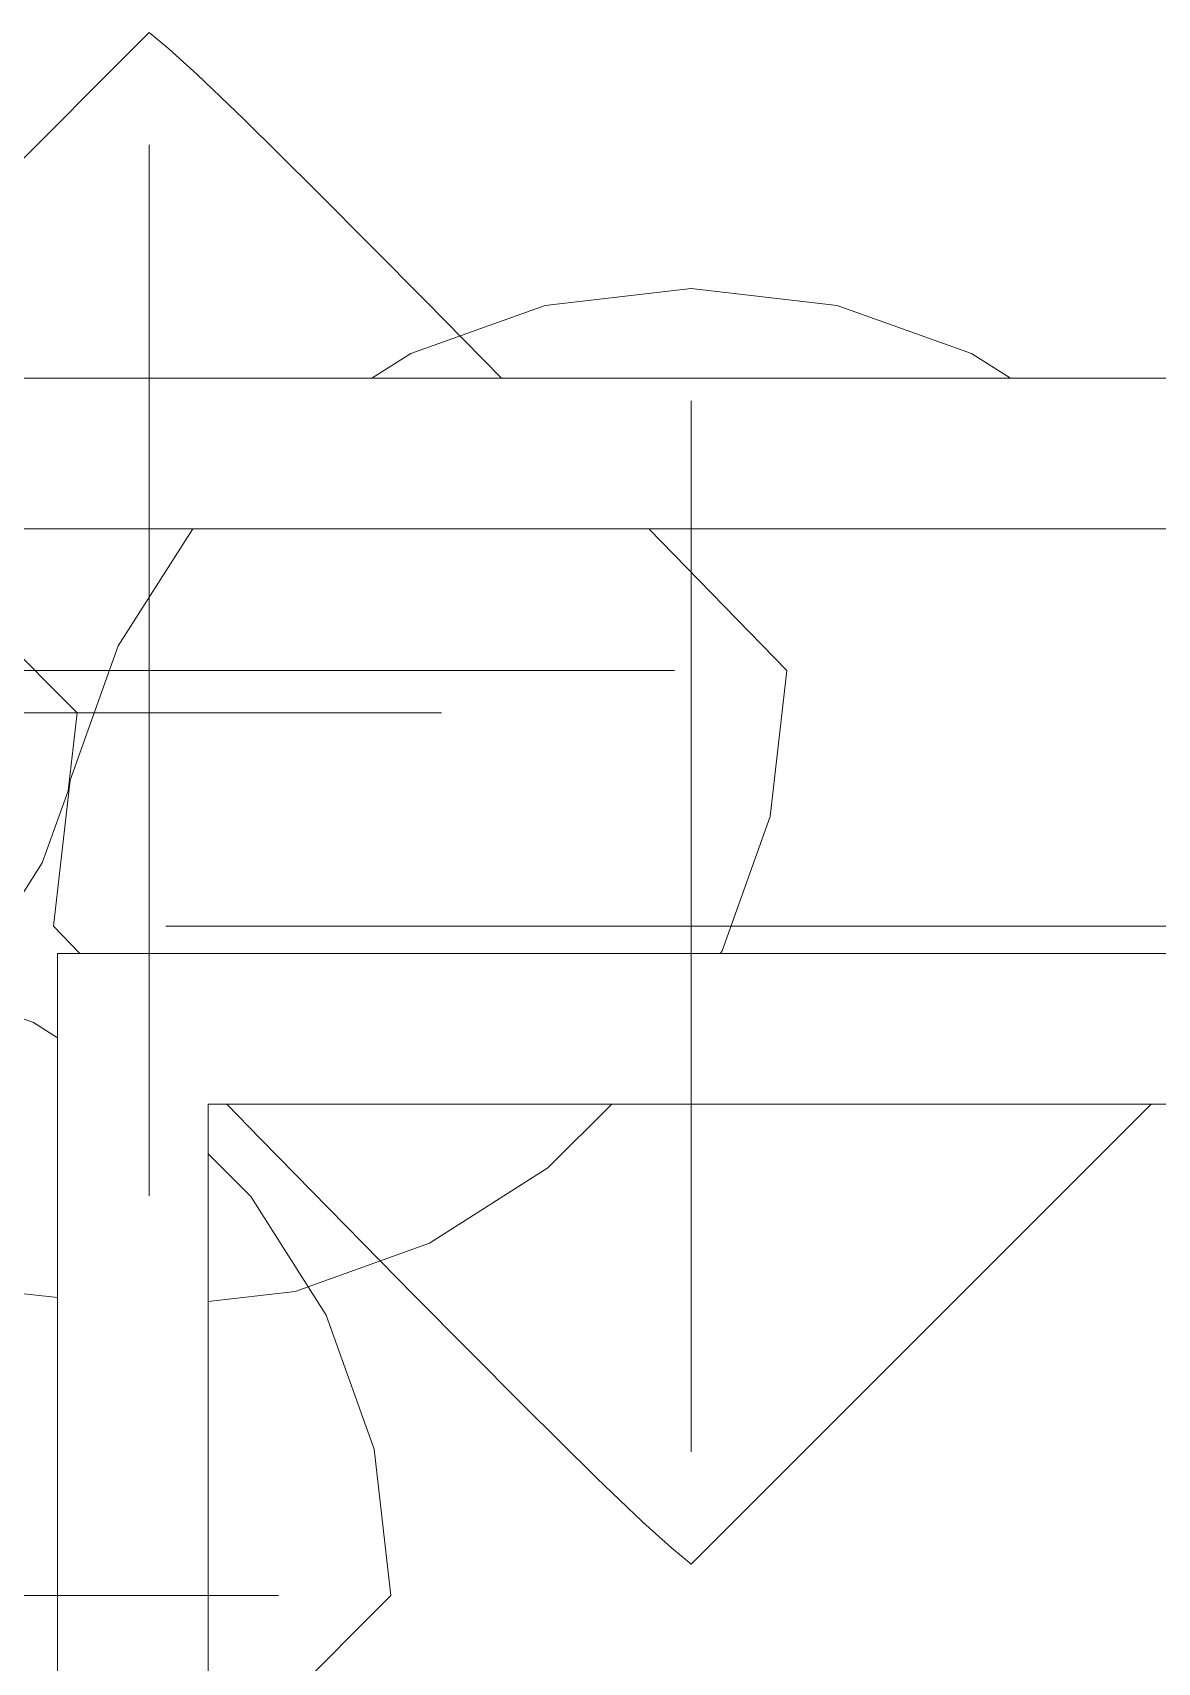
# Model space of a CAD drawing. Header units: inches. Extents: x -4010 to -1814, y 9846 to 12241.
# Drawn here: x -3362.23 to -3330.46, y 10908.17 to 10954.2 of the extents above; entities that cross this region are included whole.
import ezdxf

# ---------------------------------------------------------------- set-up
doc = ezdxf.new("R2010")
doc.units = ezdxf.units.IN
doc.header["$MEASUREMENT"] = 0
for name, color, linetype, lineweight in [('0-1', 7, 'Continuous', 5), ('0-2', 7, 'Continuous', 9), ('A-DETL-GENF-1', 253, 'Continuous', 9), ('A-WALL-1', 7, 'Continuous', 9)]:
    doc.layers.add(name, color=color, linetype=linetype, lineweight=lineweight)

# ---------------------------------------------------------------- blocks, each defined once
blk = doc.blocks.new('daphne 26070 - daphne 26070-2219967-UNIT PLANS - 1ST FLOOR')
at = {"layer": 'A-DETL-GENF-1'}
for p, q in [((9.642, 0), (4.447, 5.195)), ((9.387, -2.209), (9.642, 0)), ((9.323, 0), (7.724, 0)), ((8.669, 0), (8.039, 0)), ((8.039, 0), (10.639, 0)), ((8.197, 0), (8.827, 0)), ((9.299, 0), (8.669, 0)), ((8.827, 0), (9.299, 0)), ((9.299, 0), (10.464, 0)), ((9.851, 0), (9.299, 0)), ((9.457, 0), (9.323, 0)), ((10.245, 0), (9.457, 0)), ((10.166, 0), (9.851, 0)), ((10.464, 0), (10.166, 0)), ((10.717, 0), (10.245, 0)), ((10.639, 0), (10.954, 0)), ((10.954, 0), (10.639, 0)), ((10.639, 0), (11.19, 0)), ((11.19, 0), (10.717, 0)), ((11.19, 0), (11.82, 0)), ((11.741, 0), (11.19, 0)), ((11.82, 0), (11.348, 0)), ((11.348, 0), (11.584, 0)), ((11.584, 0), (12.194, 0)), ((12.057, 0), (11.741, 0)), ((12.748, 0), (11.899, 0)), ((11.899, 0), (12.057, 0)), ((12.194, 0), (12.317, 0)), ((12.317, 0), (12.687, 0)), ((12.844, 0), (12.45, 0)), ((12.45, 0), (13.299, 0)), ((12.687, 0), (12.608, 0)), ((12.608, 0), (12.844, 0)), ((13.081, 0), (12.748, 0)), ((13.947, 0), (13.081, 0)), ((13.299, 0), (14.105, 0)), ((14.026, 0), (13.947, 0)), ((13.947, 0), (15.286, 0)), ((14.42, 0), (13.947, 0)), ((14.814, 0), (14.026, 0)), ((14.105, 0), (14.499, 0)), ((15.423, 0), (14.42, 0)), ((14.499, 0), (14.883, 0)), ((14.883, 0), (14.499, 0)), ((14.499, 0), (14.814, 0)), ((14.814, 0), (15.129, 0)), ((15.523, 0), (14.814, 0)), ((15.129, 0), (15.523, 0)), ((15.523, 0), (15.208, 0)), ((15.208, 0), (15.676, 0)), ((15.286, 0), (15.995, 0)), ((15.444, 0), (15.286, 0)), ((15.286, 0), (15.444, 0)), ((16.704, 0), (15.423, 0)), ((16.153, 0), (15.444, 0)), ((15.444, 0), (15.995, 0)), ((15.676, 0), (15.523, 0)), ((15.995, 0), (16.153, 0)), ((15.995, 0), (16.522, 0)), ((16.522, 0), (16.704, 0)), ((17.334, 0), (16.547, 0)), ((16.547, 0), (18.28, 0)), ((16.704, 0), (17.334, 0)), ((17.019, 0), (16.704, 0)), ((17.65, 0), (17.019, 0)), ((17.728, 0), (17.207, 0)), ((17.207, 0), (17.256, 0)), ((17.256, 0), (18.437, 0)), ((17.334, 0), (17.728, 0)), ((18.516, 0), (17.334, 0)), ((18.122, 0), (17.571, 0)), ((17.571, 0), (17.65, 0)), ((18.212, 0), (17.807, 0)), ((17.807, 0), (17.965, 0)), ((17.965, 0), (18.516, 0)), ((18.595, 0), (18.043, 0)), ((18.043, 0), (18.212, 0)), ((18.595, 0), (18.122, 0)), ((18.122, 0), (18.674, 0)), ((18.752, 0), (18.122, 0)), ((18.28, 0), (18.595, 0)), ((19.146, 0), (18.28, 0)), ((18.28, 0), (18.91, 0)), ((18.437, 0), (18.595, 0)), ((18.674, 0), (18.831, 0)), ((19.698, 0), (18.752, 0)), ((18.752, 0), (19.146, 0)), ((18.91, 0), (18.752, 0)), ((18.831, 0), (19.619, 0)), ((19.619, 0), (19.934, 0)), ((19.934, 0), (19.698, 0)), ((8.661, -4.238), (9.387, -2.209)), ((7.522, -6.029), (8.661, -4.238))]:
    blk.add_line(p, q, dxfattribs=at)
blk = doc.blocks.new('switchgrass 26764 - switchgrass 26764-V17-UNIT PLANS - 1ST FLOOR')
at = {"layer": 'A-DETL-GENF-1'}
for p, q in [((-12.991, 5.022), (0, 18.013)), ((0.554, 17.551), (0, 18.013)), ((1.361, 16.826), (0.554, 17.551)), ((2.673, 15.572), (1.361, 16.826)), ((4.741, 13.527), (2.673, 15.572)), ((0, 14.619), (0, 14.839)), ((0, 14.839), (0, 14.423)), ((0, 13.989), (0, 14.619)), ((0, 14.423), (0, 13.91)), ((0, 12.891), (0, 14.115)), ((0, 14.115), (0, 14.099)), ((0, 14.099), (0, 14.054)), ((0, 14.054), (0, 13.99)), ((0, 13.99), (0, 13.912)), ((0, 12.146), (0, 13.989)), ((0, 13.912), (0, 13.83)), ((0, 13.91), (0, 12.047)), ((0, 13.83), (0, 13.75)), ((0, 13.75), (0, 13.681)), ((0, 13.681), (0, 11.943)), ((0, 13.238), (0, 13.391)), ((0, 13.391), (0, 11.075)), ((7.82, 10.426), (4.741, 13.527)), ((0, 13.001), (0, 13.238)), ((0, 12.683), (0, 13.001)), ((0, 11.079), (0, 12.957)), ((0, 12.957), (0, 9.772)), ((0, 11.806), (0, 12.891)), ((0, 11.68), (0, 12.879)), ((0, 12.879), (0, 12.874)), ((0, 12.874), (0, 12.545)), ((0, 12.286), (0, 12.683)), ((0, 11.943), (0, 12.665)), ((0, 12.665), (0, 11.079)), ((0, 12.545), (0, 12.523)), ((0, 12.523), (0, 12.002)), ((0, 11.811), (0, 12.286)), ((0, 11.257), (0, 12.146)), ((0, 12.047), (0, 11.402)), ((0, 12.002), (0, 11.53)), ((0, 7.456), (0, 11.943)), ((0, 11.943), (0, 11.914)), ((0, 11.914), (0, 11.873)), ((0, 11.873), (0, 11.824)), ((0, 11.824), (0, 11.773)), ((0, 11.262), (0, 11.811)), ((0, 10.793), (0, 11.806)), ((0, 11.773), (0, 11.724)), ((0, 11.724), (0, 11.683)), ((0, 11.683), (0, 11.654)), ((0, 10.586), (0, 11.68)), ((0, 11.654), (0, 11.254)), ((0, 11.53), (0, 10.617)), ((0, 11.402), (0, 10.785)), ((0, 10.978), (0, 11.364)), ((0, 11.364), (0, 11.22)), ((0, 11.109), (0, 11.364)), ((0, 11.364), (0, 11.33)), ((0, 11.33), (0, 10.981)), ((0, 10.641), (0, 11.262)), ((0, 10.604), (0, 11.257)), ((0, 11.254), (0, 10.197)), ((0, 11.22), (0, 10.28)), ((0, 9.832), (0, 11.109)), ((0, 11.075), (0, 9.338)), ((0, 10.981), (0, 10.93)), ((0, 9.171), (0, 10.978)), ((0, 10.93), (0, 8.759)), ((0, 9.787), (0, 10.793)), ((0, 10.785), (0, 10.641)), ((0, 10.422), (0, 10.681)), ((0, 10.681), (0, 10.323)), ((0, 10.617), (0, 10.121)), ((0, 10.351), (0, 10.604)), ((0, 9.561), (0, 10.586)), ((0, 10.254), (0, 10.583)), ((0, 10.583), (0, 10.493)), ((0, 10.493), (0, 10.28)), ((0, 9.366), (0, 10.422)), ((0, 10.061), (0, 10.351)), ((0, 10.323), (0, 10.139)), ((0, 10.28), (0, 8.625)), ((0, 10.28), (0, 7.014)), ((0, 8.377), (0, 10.254)), ((0, 10.197), (0, 9.065)), ((0, 10.139), (0, 9.856)), ((12.159, 6.005), (7.82, 10.426)), ((0, 10.121), (0, 9.559)), ((0, 9.073), (0, 10.061)), ((0, 9.856), (0, 9.516)), ((0, 9.772), (0, 9.832)), ((0, 7.532), (0, 9.787)), ((0, 8.903), (0, 9.627)), ((0, 9.627), (0, 7.807)), ((0, 8.568), (0, 9.561)), ((0, 9.559), (0, 8.903)), ((0, 9.516), (0, 9.158)), ((0, 9.338), (0, 9.366)), ((0, 8.667), (0, 9.171)), ((0, 9.158), (0, 8.821)), ((0, 7.969), (0, 9.073)), ((0, 9.065), (0, 8.571)), ((0, 8.179), (0, 9.048)), ((0, 9.048), (0, 9.037)), ((0, 9.037), (0, 9.007)), ((0, 9.007), (0, 8.964)), ((0, 8.964), (0, 8.912)), ((0, 8.912), (0, 8.858)), ((0, 8.858), (0, 8.805)), ((0, 8.821), (0, 8.547)), ((0, 8.805), (0, 8.759)), ((0, 8.759), (0, 7.456)), ((0, 8.759), (0, 7.89)), ((0, 8.37), (0, 8.667)), ((0, 8.625), (0, 7.967)), ((0, 8.571), (0, 8.179)), ((0, 7.573), (0, 8.568)), ((0, 8.547), (0, 8.374)), ((0, 7.535), (0, 8.377)), ((0, 8.374), (0, 8.37)), ((0, 6.846), (0, 7.969)), ((0, 7.967), (0, 7.461)), ((0, 7.89), (0, 5.429)), ((0, 7.807), (0, 7.228)), ((0, 6.539), (0, 7.573)), ((0, 7.228), (0, 7.535)), ((0, 6.153), (0, 7.532)), ((0, 7.461), (0, 7.136)), ((0, 7.136), (0, 7.021)), ((0, 7.021), (0, 6.442)), ((0, 7.014), (0, 5.517)), ((0, 5.803), (0, 6.846)), ((0, 5.429), (0, 6.539)), ((0, 6.442), (0, 6.153)), ((13.117, 5.022), (12.159, 6.005)), ((0, 4.936), (0, 5.803)), ((0, 3.692), (0, 5.574)), ((0, 5.574), (0, 5.51)), ((0, 5.517), (0, 4.524)), ((0, 5.51), (0, 4.737)), ((0, 4.886), (0, 4.995)), ((0, 4.995), (0, 4.883)), ((0, 4.345), (0, 4.936)), ((0, 4.335), (0, 4.886)), ((0, 4.883), (0, 3.547)), ((0, 4.737), (0, 4.309)), ((0, 4.524), (0, 3.937)), ((0, 4.126), (0, 4.345)), ((0, 4.282), (0, 4.335)), ((0, 4.309), (0, 4.282)), ((0, 4.083), (0, 4.126)), ((0, 4.006), (0, 4.083)), ((0, 3.907), (0, 4.006)), ((0, 3.937), (0, 3.667)), ((0, 3.799), (0, 3.907)), ((0, 3.694), (0, 3.799)), ((0, 3.606), (0, 3.694)), ((0, 3.113), (0, 3.692)), ((0, 3.547), (0, 3.606)), ((0, 3.547), (0, 3.257)), ((0, 3.257), (0, 3.547)), ((0, 1.81), (0, 3.113)), ((0, 1.775), (0, 1.81)), ((0, 1.718), (0, 1.775)), ((0, 1.648), (0, 1.718)), ((0, 1.57), (0, 1.648)), ((0, 1.494), (0, 1.57)), ((0, 1.427), (0, 1.494)), ((0, 1.375), (0, 1.427)), ((0, 1.375), (0, -0.362)), ((0, 0.772), (0, -4.66)), ((18.013, 0), (17.261, 0.772)), ((-10.265, 0), (-14.289, 0)), ((-13.454, 0), (-12.037, 0)), ((-12.844, 0), (-13.378, 0)), ((-13.295, 0), (-12.976, 0)), ((-12.976, 0), (-11.829, 0)), ((-12.667, 0), (-12.957, 0)), ((-12.957, 0), (-12.8, 0)), ((-12.246, 0), (-12.844, 0)), ((-12.8, 0), (-12.372, 0)), ((-10.496, 0), (-12.667, 0)), ((-12.372, 0), (-11.733, 0)), ((-11.603, 0), (-12.246, 0)), ((-12.037, 0), (-10.417, 0)), ((-11.829, 0), (-11.54, 0)), ((-11.654, 0), (-11.799, 0)), ((-11.799, 0), (-10.933, 0)), ((-11.733, 0), (-10.947, 0)), ((-9.048, 0), (-11.654, 0)), ((-10.348, 0), (-11.631, 0)), ((-11.631, 0), (-11.52, 0)), ((-10.933, 0), (-11.603, 0)), ((-11.54, 0), (-10.978, 0)), ((-11.52, 0), (-11.214, 0)), ((-11.214, 0), (-10.758, 0)), ((-10.978, 0), (-10.483, 0)), ((-10.947, 0), (-10.076, 0)), ((-10.758, 0), (-10.197, 0)), ((-7.456, 0), (-10.496, 0)), ((-10.483, 0), (-8.324, 0)), ((-10.417, 0), (-8.805, 0)), ((-9.308, 0), (-10.348, 0)), ((-9.868, 0), (-10.265, 0)), ((-10.206, 0), (-10.221, 0)), ((-10.221, 0), (-10.153, 0)), ((-8.491, 0), (-10.206, 0)), ((-10.197, 0), (-9.575, 0)), ((-10.153, 0), (-9.631, 0)), ((-10.076, 0), (-9.181, 0)), ((-9.488, 0), (-9.868, 0)), ((-9.631, 0), (-9.193, 0)), ((-9.575, 0), (-8.936, 0)), ((-8.414, 0), (-9.488, 0)), ((-8.493, 0), (-9.308, 0)), ((-9.193, 0), (-9.145, 0)), ((-9.181, 0), (-8.324, 0)), ((-9.145, 0), (-8.98, 0)), ((-8.324, 0), (-9.048, 0)), ((-8.98, 0), (-8.084, 0)), ((-8.936, 0), (-8.324, 0)), ((-8.805, 0), (-7.41, 0)), ((-7.888, 0), (-8.493, 0)), ((-7.298, 0), (-8.491, 0)), ((-8.185, 0), (-8.469, 0)), ((-8.469, 0), (-8.464, 0)), ((-8.464, 0), (-6.519, 0)), ((-8.324, 0), (-8.414, 0)), ((-8.324, 0), (-7.166, 0)), ((-5.443, 0), (-8.185, 0)), ((-8.084, 0), (-7.456, 0)), ((-7.476, 0), (-7.888, 0)), ((-4.415, 0), (-7.6, 0)), ((-7.6, 0), (-7.525, 0)), ((-7.525, 0), (-7.312, 0)), ((-7.166, 0), (-7.476, 0)), ((-7.41, 0), (-6.442, 0)), ((-7.312, 0), (-6.981, 0)), ((-6.531, 0), (-7.298, 0)), ((-6.981, 0), (-6.55, 0)), ((-6.55, 0), (-6.038, 0)), ((-6.098, 0), (-6.531, 0)), ((-6.442, 0), (-4.415, 0)), ((-5.858, 0), (-6.098, 0)), ((-6.038, 0), (-5.465, 0)), ((-5.764, 0), (-5.863, 0)), ((-5.863, 0), (-5.858, 0)), ((-5.639, 0), (-5.764, 0)), ((-5.217, 0), (-5.639, 0)), ((-5.465, 0), (-4.85, 0)), ((-5.284, 0), (-5.443, 0)), ((-4.831, 0), (-5.284, 0)), ((-5.093, 0), (-5.217, 0)), ((-4.995, 0), (-5.093, 0)), ((-5.002, 0), (-5.012, 0)), ((-5.012, 0), (-5, 0)), ((-4.97, 0), (-5.002, 0)), ((-5, 0), (-4.995, 0)), ((-4.907, 0), (-4.97, 0)), ((-4.807, 0), (-4.907, 0)), ((-4.85, 0), (-4.831, 0)), ((-4.66, 0), (-4.807, 0)), ((3.367, 0), (-4.66, 0)), ((-3.547, 0), (-2.873, 0)), ((-2.873, 0), (-2.332, 0)), ((-2.332, 0), (-1.901, 0)), ((-1.901, 0), (-1.086, 0)), ((-1.086, 0), (-0.615, 0)), ((-0.615, 0), (-0.354, 0)), ((-0.354, 0), (-0.507, 0)), ((1.375, 0), (-0.362, 0)), ((1.375, 0), (1.427, 0)), ((1.427, 0), (1.494, 0)), ((1.494, 0), (1.57, 0)), ((1.57, 0), (1.648, 0)), ((1.648, 0), (1.718, 0)), ((1.718, 0), (1.775, 0)), ((1.775, 0), (1.81, 0)), ((1.81, 0), (3.113, 0)), ((3.113, 0), (3.692, 0)), ((3.547, 0), (3.257, 0)), ((3.257, 0), (3.547, 0)), ((3.484, 0), (3.367, 0)), ((3.564, 0), (3.484, 0)), ((4.883, 0), (3.547, 0)), ((3.547, 0), (3.606, 0)), ((3.615, 0), (3.564, 0)), ((3.606, 0), (3.694, 0)), ((3.641, 0), (3.615, 0)), ((3.937, 0), (3.641, 0)), ((3.692, 0), (5.574, 0)), ((3.694, 0), (3.799, 0)), ((3.799, 0), (3.907, 0)), ((3.907, 0), (4.006, 0)), ((4.524, 0), (3.937, 0)), ((4.006, 0), (4.083, 0)), ((4.083, 0), (4.126, 0)), ((4.126, 0), (4.345, 0)), ((4.309, 0), (4.282, 0)), ((4.282, 0), (4.335, 0)), ((4.737, 0), (4.309, 0)), ((4.335, 0), (4.886, 0)), ((4.345, 0), (4.936, 0)), ((5.517, 0), (4.524, 0)), ((5.51, 0), (4.737, 0)), ((4.995, 0), (4.883, 0)), ((4.886, 0), (4.995, 0)), ((4.936, 0), (5.803, 0)), ((7.89, 0), (5.429, 0)), ((5.429, 0), (6.539, 0)), ((5.574, 0), (5.51, 0)), ((7.014, 0), (5.517, 0)), ((5.803, 0), (6.846, 0)), ((6.442, 0), (6.153, 0)), ((6.153, 0), (7.532, 0)), ((7.021, 0), (6.442, 0)), ((6.539, 0), (7.573, 0)), ((6.846, 0), (7.969, 0)), ((10.28, 0), (7.014, 0)), ((7.136, 0), (7.021, 0)), ((7.461, 0), (7.136, 0)), ((7.807, 0), (7.228, 0)), ((7.228, 0), (7.535, 0)), ((8.759, 0), (7.456, 0)), ((7.456, 0), (11.943, 0)), ((7.967, 0), (7.461, 0)), ((7.532, 0), (9.787, 0)), ((7.535, 0), (8.377, 0)), ((7.573, 0), (8.568, 0)), ((9.627, 0), (7.807, 0)), ((8.759, 0), (7.89, 0)), ((8.625, 0), (7.967, 0)), ((7.969, 0), (9.073, 0)), ((8.571, 0), (8.179, 0)), ((8.179, 0), (9.048, 0)), ((8.374, 0), (8.37, 0)), ((8.37, 0), (8.667, 0)), ((8.547, 0), (8.374, 0)), ((8.377, 0), (10.254, 0)), ((8.821, 0), (8.547, 0)), ((8.568, 0), (9.561, 0)), ((9.065, 0), (8.571, 0)), ((10.28, 0), (8.625, 0)), ((8.667, 0), (9.171, 0)), ((10.93, 0), (8.759, 0)), ((8.805, 0), (8.759, 0)), ((8.857, 0), (8.805, 0)), ((9.158, 0), (8.821, 0)), ((8.912, 0), (8.857, 0)), ((9.559, 0), (8.903, 0)), ((8.903, 0), (9.627, 0)), ((8.964, 0), (8.912, 0)), ((9.007, 0), (8.964, 0)), ((9.037, 0), (9.007, 0)), ((9.048, 0), (9.037, 0)), ((10.197, 0), (9.065, 0)), ((9.073, 0), (10.061, 0)), ((9.516, 0), (9.158, 0)), ((9.171, 0), (10.978, 0)), ((11.075, 0), (9.338, 0)), ((9.338, 0), (9.366, 0)), ((9.366, 0), (10.422, 0)), ((9.856, 0), (9.516, 0)), ((10.121, 0), (9.559, 0)), ((9.561, 0), (10.586, 0)), ((12.957, 0), (9.772, 0)), ((9.772, 0), (9.832, 0)), ((9.787, 0), (10.793, 0)), ((9.832, 0), (11.109, 0)), ((10.139, 0), (9.856, 0)), ((10.061, 0), (10.351, 0)), ((10.617, 0), (10.121, 0)), ((10.323, 0), (10.139, 0)), ((11.254, 0), (10.197, 0)), ((10.254, 0), (10.583, 0)), ((11.22, 0), (10.28, 0)), ((10.493, 0), (10.28, 0)), ((10.681, 0), (10.323, 0)), ((10.351, 0), (10.604, 0)), ((10.422, 0), (10.681, 0)), ((10.583, 0), (10.493, 0)), ((10.586, 0), (11.68, 0)), ((10.604, 0), (11.257, 0)), ((11.53, 0), (10.617, 0)), ((10.785, 0), (10.641, 0)), ((10.641, 0), (11.262, 0)), ((11.402, 0), (10.785, 0)), ((10.793, 0), (11.806, 0)), ((10.981, 0), (10.93, 0)), ((10.978, 0), (11.364, 0)), ((11.33, 0), (10.981, 0)), ((13.391, 0), (11.075, 0)), ((12.665, 0), (11.079, 0)), ((11.079, 0), (12.957, 0)), ((11.109, 0), (11.364, 0)), ((11.364, 0), (11.22, 0)), ((11.654, 0), (11.254, 0)), ((11.257, 0), (12.146, 0)), ((11.262, 0), (11.811, 0)), ((11.364, 0), (11.33, 0)), ((12.047, 0), (11.402, 0)), ((12.002, 0), (11.53, 0)), ((11.683, 0), (11.654, 0)), ((11.68, 0), (12.879, 0)), ((11.724, 0), (11.683, 0)), ((11.773, 0), (11.724, 0)), ((11.824, 0), (11.773, 0)), ((11.806, 0), (12.891, 0)), ((11.811, 0), (12.286, 0)), ((11.873, 0), (11.824, 0)), ((11.914, 0), (11.873, 0)), ((11.943, 0), (11.914, 0)), ((13.681, 0), (11.943, 0)), ((11.943, 0), (12.665, 0)), ((12.523, 0), (12.002, 0)), ((13.91, 0), (12.047, 0)), ((12.146, 0), (13.989, 0)), ((12.286, 0), (12.683, 0)), ((12.545, 0), (12.523, 0)), ((12.874, 0), (12.545, 0)), ((12.683, 0), (13.001, 0)), ((12.879, 0), (12.874, 0)), ((12.891, 0), (14.115, 0)), ((13.001, 0), (13.238, 0)), ((13.238, 0), (13.391, 0)), ((13.75, 0), (13.681, 0)), ((13.83, 0), (13.75, 0)), ((13.912, 0), (13.83, 0)), ((14.423, 0), (13.91, 0)), ((13.99, 0), (13.912, 0)), ((13.989, 0), (14.619, 0)), ((14.054, 0), (13.99, 0)), ((14.099, 0), (14.054, 0)), ((14.115, 0), (14.099, 0)), ((14.839, 0), (14.423, 0)), ((14.619, 0), (14.839, 0)), ((17.537, -4.127), (18.013, 0)), ((-11.501, 0), (-12.351, 0)), ((-12.351, 0), (-12.043, 0)), ((-12.043, 0), (-11.232, 0)), ((-10.527, 0), (-11.501, 0)), ((-11.232, 0), (-10.088, 0)), ((-9.507, 0), (-10.527, 0)), ((-10.088, 0), (-8.78, 0)), ((-8.519, 0), (-9.507, 0)), ((-8.78, 0), (-7.479, 0)), ((-7.639, 0), (-8.519, 0)), ((-6.947, 0), (-7.639, 0)), ((-7.479, 0), (-6.354, 0)), ((-6.519, 0), (-6.947, 0)), ((-6.354, 0), (-5.574, 0)), ((-5.574, 0), (-4.37, 0)), ((-4.37, 0), (-3.547, 0)), ((-0.654, 0), (-0.666, 0)), ((-0.666, 0), (-0.666, 0)), ((-0.666, 0), (-0.651, 0)), ((-0.631, 0), (-0.654, 0)), ((-0.651, 0), (-0.362, 0)), ((-0.598, 0), (-0.631, 0)), ((-0.556, 0), (-0.598, 0)), ((-0.507, 0), (-0.556, 0)), ((0, -0.615), (0, -0.354)), ((0, -0.354), (0, -0.507)), ((0, -0.651), (0, -0.362)), ((0, -0.507), (0, -0.556)), ((0, -0.556), (0, -0.598)), ((0, -0.598), (0, -0.631)), ((0, -1.086), (0, -0.615)), ((0, -0.631), (0, -0.654)), ((0, -0.666), (0, -0.651)), ((0, -0.654), (0, -0.666)), ((0, -0.666), (0, -0.666)), ((0, -1.901), (0, -1.086)), ((0, -2.332), (0, -1.901)), ((0, -2.873), (0, -2.332)), ((0, -3.547), (0, -2.873)), ((0, -4.37), (0, -3.547)), ((16.181, -7.918), (17.537, -4.127)), ((0, -5.574), (0, -4.37)), ((0, -6.442), (0, -4.415)), ((0, -4.415), (0, -7.6)), ((0, -4.66), (0, -4.807)), ((0, -4.807), (0, -4.907)), ((0, -4.85), (0, -4.831)), ((0, -4.831), (0, -5.284)), ((0, -5.465), (0, -4.85)), ((0, -4.907), (0, -4.97)), ((0, -4.97), (0, -5.002)), ((0, -5), (0, -4.995)), ((0, -4.995), (0, -5.093)), ((0, -5.012), (0, -5)), ((0, -5.002), (0, -5.012)), ((0, -5.093), (0, -5.217)), ((0, -5.217), (0, -5.639)), ((0, -5.284), (0, -5.443)), ((0, -5.443), (0, -8.185)), ((0, -6.038), (0, -5.465)), ((0, -6.354), (0, -5.574)), ((0, -5.639), (0, -5.764)), ((0, -5.764), (0, -5.863)), ((0, -5.863), (0, -5.858)), ((0, -5.858), (0, -6.098)), ((0, -6.55), (0, -6.038)), ((0, -6.098), (0, -6.531)), ((0, -7.479), (0, -6.354)), ((0, -7.41), (0, -6.442)), ((0, -8.464), (0, -6.519)), ((0, -6.519), (0, -6.947)), ((0, -6.531), (0, -7.298)), ((0, -6.981), (0, -6.55)), ((0, -6.947), (0, -7.639)), ((0, -7.312), (0, -6.981)), ((0, -8.324), (0, -7.166)), ((0, -7.166), (0, -7.476)), ((0, -7.298), (0, -8.491)), ((0, -7.525), (0, -7.312)), ((0, -8.805), (0, -7.41)), ((0, -8.084), (0, -7.456)), ((0, -7.456), (0, -10.496)), ((0, -7.476), (0, -7.888)), ((0, -8.78), (0, -7.479)), ((0, -7.6), (0, -7.525)), ((0, -7.639), (0, -8.519)), ((0, -7.888), (0, -8.493)), ((0, -8.98), (0, -8.084)), ((0, -8.185), (0, -8.469)), ((14.075, -11.228), (16.181, -7.918)), ((0, -9.181), (0, -8.324)), ((0, -8.324), (0, -8.414)), ((0, -10.483), (0, -8.324)), ((0, -8.936), (0, -8.324)), ((0, -8.324), (0, -9.048)), ((0, -8.414), (0, -9.488)), ((0, -8.469), (0, -8.464)), ((0, -8.491), (0, -10.206)), ((0, -8.493), (0, -9.308)), ((0, -8.519), (0, -9.507)), ((0, -10.088), (0, -8.78)), ((0, -10.417), (0, -8.805)), ((0, -9.575), (0, -8.936)), ((0, -9.145), (0, -8.98)), ((0, -9.048), (0, -11.654)), ((0, -9.193), (0, -9.145)), ((0, -10.076), (0, -9.181)), ((0, -9.631), (0, -9.193)), ((0, -9.308), (0, -10.348)), ((0, -9.488), (0, -9.868)), ((0, -9.507), (0, -10.527)), ((0, -10.197), (0, -9.575)), ((0, -10.153), (0, -9.631)), ((0, -9.868), (0, -10.265)), ((0, -10.947), (0, -10.076)), ((0, -11.232), (0, -10.088)), ((0, -10.221), (0, -10.153)), ((0, -10.758), (0, -10.197)), ((0, -10.206), (0, -10.221)), ((0, -10.265), (0, -14.289)), ((0, -10.348), (0, -11.631)), ((0, -12.037), (0, -10.417)), ((0, -10.978), (0, -10.483)), ((0, -10.496), (0, -12.667)), ((0, -10.527), (0, -11.501)), ((0, -11.214), (0, -10.758)), ((0, -11.799), (0, -10.933)), ((0, -10.933), (0, -11.603)), ((0, -11.733), (0, -10.947)), ((0, -11.54), (0, -10.978)), ((0, -11.52), (0, -11.214)), ((0, -12.043), (0, -11.232)), ((0, -11.501), (0, -12.351)), ((0, -11.631), (0, -11.52)), ((0, -11.829), (0, -11.54)), ((0, -11.603), (0, -12.246)), ((0, -11.654), (0, -11.799)), ((0, -12.372), (0, -11.733)), ((0, -12.976), (0, -11.829)), ((0, -13.454), (0, -12.037)), ((0, -12.351), (0, -12.043)), ((0, -12.246), (0, -12.844)), ((0, -12.8), (0, -12.372)), ((0, -12.667), (0, -12.957)), ((0, -12.957), (0, -12.8)), ((0, -12.844), (0, -13.378)), ((0, -13.295), (0, -12.976)), ((0, -13.61), (0, -13.295)), ((0, -13.378), (0, -13.828)), ((0, -14.458), (0, -13.454)), ((0, -13.936), (0, -13.61)), ((0, -13.828), (0, -14.405)), ((0, -14.289), (0, -13.936)), ((0, -14.405), (0, -14.839)), ((0, -14.839), (0, -14.458)), ((-9.022, -15.478), (-7.918, -16.181)), ((7.918, -16.181), (9.022, -15.478)), ((-7.918, -16.181), (-4.127, -17.537)), ((4.127, -17.537), (7.918, -16.181)), ((-4.127, -17.537), (0, -18.013)), ((0, -18.013), (4.127, -17.537))]:
    blk.add_line(p, q, dxfattribs=at)
blk = doc.blocks.new('switchgrass 26764 - switchgrass 26764-V18-UNIT PLANS - 1ST FLOOR')
at = {"layer": 'A-DETL-GENF-1'}
for p, q in [((-18.013, 0), (-12.847, 5.166)), ((-14.405, 0), (-14.839, 0)), ((-14.839, 0), (-14.458, 0)), ((-14.458, 0), (-13.454, 0)), ((-13.828, 0), (-14.405, 0)), ((-10.265, 0), (-14.289, 0)), ((-14.289, 0), (-13.936, 0)), ((-13.936, 0), (-13.61, 0)), ((-13.378, 0), (-13.828, 0)), ((-13.61, 0), (-13.295, 0)), ((-13.454, 0), (-12.037, 0)), ((-12.844, 0), (-13.378, 0)), ((-13.295, 0), (-12.976, 0)), ((-12.976, 0), (-11.829, 0)), ((-12.667, 0), (-12.957, 0)), ((-12.957, 0), (-12.8, 0)), ((-12.246, 0), (-12.844, 0)), ((-12.8, 0), (-12.372, 0)), ((-10.496, 0), (-12.667, 0)), ((-12.372, 0), (-11.733, 0)), ((-11.603, 0), (-12.246, 0)), ((-12.037, 0), (-10.417, 0)), ((-11.829, 0), (-11.54, 0)), ((-11.654, 0), (-11.799, 0)), ((-11.799, 0), (-10.933, 0)), ((-11.733, 0), (-10.947, 0)), ((-9.048, 0), (-11.654, 0)), ((-10.348, 0), (-11.631, 0)), ((-11.631, 0), (-11.52, 0)), ((-10.933, 0), (-11.603, 0)), ((-11.54, 0), (-10.978, 0)), ((-11.52, 0), (-11.214, 0)), ((-11.214, 0), (-10.758, 0)), ((-10.978, 0), (-10.483, 0)), ((-10.947, 0), (-10.076, 0)), ((-10.758, 0), (-10.197, 0)), ((-7.456, 0), (-10.496, 0)), ((-10.483, 0), (-8.324, 0)), ((-10.417, 0), (-8.805, 0)), ((-9.308, 0), (-10.348, 0)), ((-9.868, 0), (-10.265, 0)), ((-10.206, 0), (-10.221, 0)), ((-10.221, 0), (-10.153, 0)), ((-8.491, 0), (-10.206, 0)), ((-10.197, 0), (-9.575, 0)), ((-10.153, 0), (-9.631, 0)), ((-10.076, 0), (-9.181, 0)), ((-9.488, 0), (-9.868, 0)), ((-9.631, 0), (-9.193, 0)), ((-9.575, 0), (-8.936, 0)), ((-8.414, 0), (-9.488, 0)), ((-8.493, 0), (-9.308, 0)), ((-9.193, 0), (-9.145, 0)), ((-9.181, 0), (-8.324, 0)), ((-9.145, 0), (-8.98, 0)), ((-8.324, 0), (-9.048, 0)), ((-8.98, 0), (-8.084, 0)), ((-8.936, 0), (-8.324, 0)), ((-8.805, 0), (-7.41, 0)), ((-7.888, 0), (-8.493, 0)), ((-7.298, 0), (-8.491, 0)), ((-8.185, 0), (-8.469, 0)), ((-8.469, 0), (-8.464, 0)), ((-8.464, 0), (-6.519, 0)), ((-8.324, 0), (-8.414, 0)), ((-8.324, 0), (-7.166, 0)), ((-5.443, 0), (-8.185, 0)), ((-8.084, 0), (-7.456, 0)), ((-18.013, 0), (-17.537, -4.127)), ((-11.501, 0), (-12.351, 0)), ((-12.351, 0), (-12.043, 0)), ((-12.043, 0), (-11.232, 0)), ((-10.527, 0), (-11.501, 0)), ((-11.232, 0), (-10.088, 0)), ((-9.507, 0), (-10.527, 0)), ((-10.088, 0), (-8.78, 0)), ((-8.519, 0), (-9.507, 0)), ((-8.78, 0), (-7.479, 0)), ((-7.639, 0), (-8.519, 0)), ((-17.537, -4.127), (-16.181, -7.918)), ((-16.181, -7.918), (-14.053, -11.263)), ((-14.053, -11.263), (-12.847, -12.468)), ((-8.597, -15.748), (-7.918, -16.181)), ((-7.918, -16.181), (-4.127, -17.537))]:
    blk.add_line(p, q, dxfattribs=at)
blk = doc.blocks.new('switchgrass 26764 - switchgrass 26764-V19-UNIT PLANS - 1ST FLOOR')
at = {"layer": 'A-DETL-GENF-1'}
for p, q in [((-9.763, 8.25), (0, 18.013)), ((0.554, 17.551), (0, 18.013)), ((1.361, 16.826), (0.554, 17.551)), ((2.673, 15.572), (1.361, 16.826)), ((4.741, 13.527), (2.673, 15.572)), ((0, 14.619), (0, 14.839)), ((0, 14.839), (0, 14.423)), ((0, 13.989), (0, 14.619)), ((0, 14.423), (0, 13.91)), ((0, 12.891), (0, 14.115)), ((0, 14.115), (0, 14.099)), ((0, 14.099), (0, 14.054)), ((0, 14.054), (0, 13.99)), ((0, 13.99), (0, 13.912)), ((0, 12.146), (0, 13.989)), ((0, 13.912), (0, 13.83)), ((0, 13.91), (0, 12.047)), ((0, 13.83), (0, 13.75)), ((0, 13.75), (0, 13.681)), ((0, 13.681), (0, 11.943)), ((0, 13.238), (0, 13.391)), ((0, 13.391), (0, 11.075)), ((7.82, 10.426), (4.741, 13.527)), ((0, 13.001), (0, 13.238)), ((0, 12.683), (0, 13.001)), ((0, 11.079), (0, 12.957)), ((0, 12.957), (0, 9.772)), ((0, 11.806), (0, 12.891)), ((0, 11.68), (0, 12.879)), ((0, 12.879), (0, 12.874)), ((0, 12.874), (0, 12.545)), ((0, 12.286), (0, 12.683)), ((0, 11.943), (0, 12.665)), ((0, 12.665), (0, 11.079)), ((0, 12.545), (0, 12.523)), ((0, 12.523), (0, 12.002)), ((0, 11.811), (0, 12.286)), ((0, 11.257), (0, 12.146)), ((0, 12.047), (0, 11.402)), ((0, 12.002), (0, 11.53)), ((0, 7.456), (0, 11.943)), ((0, 11.943), (0, 11.914)), ((0, 11.914), (0, 11.873)), ((0, 11.873), (0, 11.824)), ((0, 11.824), (0, 11.773)), ((0, 11.262), (0, 11.811)), ((0, 10.793), (0, 11.806)), ((0, 11.773), (0, 11.724)), ((0, 11.724), (0, 11.683)), ((0, 11.683), (0, 11.654)), ((0, 10.586), (0, 11.68)), ((0, 11.654), (0, 11.254)), ((0, 11.53), (0, 10.617)), ((0, 11.402), (0, 10.785)), ((0, 10.978), (0, 11.364)), ((0, 11.364), (0, 11.22)), ((0, 11.109), (0, 11.364)), ((0, 11.364), (0, 11.33)), ((0, 11.33), (0, 10.981)), ((0, 10.641), (0, 11.262)), ((0, 10.604), (0, 11.257)), ((0, 11.254), (0, 10.197)), ((0, 11.22), (0, 10.28)), ((0, 9.832), (0, 11.109)), ((0, 11.075), (0, 9.338)), ((0, 10.981), (0, 10.93)), ((0, 9.171), (0, 10.978)), ((0, 10.93), (0, 8.759)), ((0, 9.787), (0, 10.793)), ((0, 10.785), (0, 10.641)), ((0, 10.422), (0, 10.681)), ((0, 10.681), (0, 10.323)), ((0, 10.617), (0, 10.121)), ((0, 10.351), (0, 10.604)), ((0, 9.561), (0, 10.586)), ((0, 10.254), (0, 10.583)), ((0, 10.583), (0, 10.493)), ((0, 10.493), (0, 10.28)), ((0, 9.366), (0, 10.422)), ((0, 10.061), (0, 10.351)), ((0, 10.323), (0, 10.139)), ((0, 10.28), (0, 8.625)), ((0, 10.28), (0, 7.014)), ((0, 8.377), (0, 10.254)), ((0, 10.197), (0, 9.065)), ((0, 10.139), (0, 9.856)), ((9.955, 8.25), (7.82, 10.426)), ((0, 10.121), (0, 9.559)), ((0, 9.073), (0, 10.061)), ((0, 9.856), (0, 9.516)), ((0, 9.772), (0, 9.832)), ((0, 7.532), (0, 9.787)), ((0, 8.903), (0, 9.627)), ((0, 9.627), (0, 7.807)), ((0, 8.568), (0, 9.561)), ((0, 9.559), (0, 8.903)), ((0, 9.516), (0, 9.158)), ((0, 9.338), (0, 9.366)), ((0, 8.667), (0, 9.171)), ((0, 9.158), (0, 8.821)), ((0, 7.969), (0, 9.073)), ((0, 9.065), (0, 8.571)), ((0, 8.179), (0, 9.048)), ((0, 9.048), (0, 9.037)), ((0, 9.037), (0, 9.007)), ((0, 9.007), (0, 8.964)), ((0, 8.964), (0, 8.912)), ((0, 8.912), (0, 8.858)), ((0, 8.858), (0, 8.805)), ((0, 8.821), (0, 8.547)), ((0, 8.805), (0, 8.759)), ((0, 8.759), (0, 7.456)), ((0, 8.759), (0, 7.89)), ((0, 8.37), (0, 8.667)), ((0, 8.625), (0, 7.967)), ((0, 8.571), (0, 8.179)), ((0, 7.573), (0, 8.568)), ((0, 8.547), (0, 8.374)), ((0, 7.535), (0, 8.377)), ((0, 8.374), (0, 8.37)), ((0, 6.846), (0, 7.969)), ((0, 7.967), (0, 7.461)), ((0, 7.89), (0, 5.429)), ((0, 7.807), (0, 7.228)), ((0, 6.539), (0, 7.573)), ((0, 7.228), (0, 7.535)), ((0, 6.153), (0, 7.532)), ((0, 7.461), (0, 7.136)), ((0, 7.136), (0, 7.021)), ((0, 7.021), (0, 6.442)), ((0, 7.014), (0, 5.517)), ((0, 5.803), (0, 6.846)), ((0, 5.429), (0, 6.539)), ((0, 6.442), (0, 6.153)), ((0, 4.936), (0, 5.803)), ((0, 3.692), (0, 5.574)), ((0, 5.574), (0, 5.51)), ((0, 5.517), (0, 4.524)), ((0, 5.51), (0, 4.737)), ((0, 4.886), (0, 4.995)), ((0, 4.995), (0, 4.883)), ((0, 4.345), (0, 4.936)), ((0, 4.335), (0, 4.886)), ((0, 4.883), (0, 3.547)), ((0, 4.737), (0, 4.309)), ((0, 4.524), (0, 3.937)), ((0, 4.126), (0, 4.345)), ((0, 4.282), (0, 4.335)), ((0, 4.309), (0, 4.282)), ((0, 4.083), (0, 4.126)), ((0, 4.006), (0, 4.083)), ((0, 3.907), (0, 4.006)), ((0, 3.937), (0, 3.641)), ((0, 3.799), (0, 3.907)), ((0, 3.694), (0, 3.799)), ((0, 3.606), (0, 3.694)), ((0, 3.113), (0, 3.692)), ((18.013, 0), (14.114, 4)), ((0, 3.641), (0, 3.615)), ((0, 3.615), (0, 3.564)), ((0, 3.547), (0, 3.606)), ((0, 3.564), (0, 3.484)), ((0, 3.547), (0, 3.257)), ((0, 3.257), (0, 3.547)), ((0, 3.484), (0, 3.367)), ((0, 3.367), (0, -4.66)), ((0, 1.81), (0, 3.113)), ((0, 1.775), (0, 1.81)), ((0, 1.718), (0, 1.775)), ((0, 1.648), (0, 1.718)), ((0, 1.57), (0, 1.648)), ((0, 1.494), (0, 1.57)), ((0, 1.427), (0, 1.494)), ((0, 1.375), (0, 1.427)), ((0, 1.375), (0, -0.362)), ((3.367, 0), (-4.66, 0)), ((-3.547, 0), (-2.873, 0)), ((-2.873, 0), (-2.332, 0)), ((-2.332, 0), (-1.901, 0)), ((-1.901, 0), (-1.086, 0)), ((-1.086, 0), (-0.615, 0)), ((-0.615, 0), (-0.354, 0)), ((-0.354, 0), (-0.507, 0)), ((1.375, 0), (-0.362, 0)), ((1.375, 0), (1.427, 0)), ((1.427, 0), (1.494, 0)), ((1.494, 0), (1.57, 0)), ((1.57, 0), (1.648, 0)), ((1.648, 0), (1.718, 0)), ((1.718, 0), (1.775, 0)), ((1.775, 0), (1.81, 0)), ((1.81, 0), (3.113, 0)), ((3.113, 0), (3.692, 0)), ((3.547, 0), (3.257, 0)), ((3.257, 0), (3.547, 0)), ((3.484, 0), (3.367, 0)), ((3.564, 0), (3.484, 0)), ((4.883, 0), (3.547, 0)), ((3.547, 0), (3.606, 0)), ((3.615, 0), (3.564, 0)), ((3.606, 0), (3.694, 0)), ((3.641, 0), (3.615, 0)), ((3.937, 0), (3.641, 0)), ((3.692, 0), (5.574, 0)), ((3.694, 0), (3.799, 0)), ((3.799, 0), (3.907, 0)), ((3.907, 0), (4.006, 0)), ((4.524, 0), (3.937, 0)), ((4.006, 0), (4.083, 0)), ((4.083, 0), (4.126, 0)), ((4.126, 0), (4.345, 0)), ((4.309, 0), (4.282, 0)), ((4.282, 0), (4.335, 0)), ((4.737, 0), (4.309, 0)), ((4.335, 0), (4.886, 0)), ((4.345, 0), (4.936, 0)), ((5.517, 0), (4.524, 0)), ((5.51, 0), (4.737, 0)), ((4.995, 0), (4.883, 0)), ((4.886, 0), (4.995, 0)), ((4.936, 0), (5.803, 0)), ((7.89, 0), (5.429, 0)), ((5.429, 0), (6.539, 0)), ((5.574, 0), (5.51, 0)), ((7.014, 0), (5.517, 0)), ((5.803, 0), (6.846, 0)), ((6.442, 0), (6.153, 0)), ((6.153, 0), (7.532, 0)), ((7.021, 0), (6.442, 0)), ((6.539, 0), (7.573, 0)), ((6.846, 0), (7.969, 0)), ((10.28, 0), (7.014, 0)), ((7.136, 0), (7.021, 0)), ((7.461, 0), (7.136, 0)), ((7.807, 0), (7.228, 0)), ((7.228, 0), (7.535, 0)), ((8.759, 0), (7.456, 0)), ((7.456, 0), (11.943, 0)), ((7.967, 0), (7.461, 0)), ((7.532, 0), (9.787, 0)), ((7.535, 0), (8.377, 0)), ((7.573, 0), (8.568, 0)), ((9.627, 0), (7.807, 0)), ((8.759, 0), (7.89, 0)), ((8.625, 0), (7.967, 0)), ((7.969, 0), (9.073, 0)), ((8.571, 0), (8.179, 0)), ((8.179, 0), (9.048, 0)), ((8.374, 0), (8.37, 0)), ((8.37, 0), (8.667, 0)), ((8.547, 0), (8.374, 0)), ((8.377, 0), (10.254, 0)), ((8.821, 0), (8.547, 0)), ((8.568, 0), (9.561, 0)), ((9.065, 0), (8.571, 0)), ((10.28, 0), (8.625, 0)), ((8.667, 0), (9.171, 0)), ((10.93, 0), (8.759, 0)), ((8.805, 0), (8.759, 0)), ((8.857, 0), (8.805, 0)), ((9.158, 0), (8.821, 0)), ((8.912, 0), (8.857, 0)), ((9.559, 0), (8.903, 0)), ((8.903, 0), (9.627, 0)), ((8.964, 0), (8.912, 0)), ((9.007, 0), (8.964, 0)), ((9.037, 0), (9.007, 0)), ((9.048, 0), (9.037, 0)), ((10.197, 0), (9.065, 0)), ((9.073, 0), (10.061, 0)), ((9.516, 0), (9.158, 0)), ((9.171, 0), (10.978, 0)), ((11.075, 0), (9.338, 0)), ((9.338, 0), (9.366, 0)), ((9.366, 0), (10.422, 0)), ((9.856, 0), (9.516, 0)), ((10.121, 0), (9.559, 0)), ((9.561, 0), (10.586, 0)), ((12.957, 0), (9.772, 0)), ((9.772, 0), (9.832, 0)), ((9.787, 0), (10.793, 0)), ((9.832, 0), (11.109, 0)), ((10.139, 0), (9.856, 0)), ((10.061, 0), (10.351, 0)), ((10.617, 0), (10.121, 0)), ((10.323, 0), (10.139, 0)), ((11.254, 0), (10.197, 0)), ((10.254, 0), (10.583, 0)), ((11.22, 0), (10.28, 0)), ((10.493, 0), (10.28, 0)), ((10.681, 0), (10.323, 0)), ((10.351, 0), (10.604, 0)), ((10.422, 0), (10.681, 0)), ((10.583, 0), (10.493, 0)), ((10.586, 0), (11.68, 0)), ((10.604, 0), (11.257, 0)), ((11.53, 0), (10.617, 0)), ((10.785, 0), (10.641, 0)), ((10.641, 0), (11.262, 0)), ((11.402, 0), (10.785, 0)), ((10.793, 0), (11.806, 0)), ((10.981, 0), (10.93, 0)), ((10.978, 0), (11.364, 0)), ((11.33, 0), (10.981, 0)), ((13.391, 0), (11.075, 0)), ((12.665, 0), (11.079, 0)), ((11.079, 0), (12.957, 0)), ((11.109, 0), (11.364, 0)), ((11.364, 0), (11.22, 0)), ((11.654, 0), (11.254, 0)), ((11.257, 0), (12.146, 0)), ((11.262, 0), (11.811, 0)), ((11.364, 0), (11.33, 0)), ((12.047, 0), (11.402, 0)), ((12.002, 0), (11.53, 0)), ((11.683, 0), (11.654, 0)), ((11.68, 0), (12.879, 0)), ((11.724, 0), (11.683, 0)), ((11.773, 0), (11.724, 0)), ((11.824, 0), (11.773, 0)), ((11.806, 0), (12.891, 0)), ((11.811, 0), (12.286, 0)), ((11.873, 0), (11.824, 0)), ((11.914, 0), (11.873, 0)), ((11.943, 0), (11.914, 0)), ((13.681, 0), (11.943, 0)), ((11.943, 0), (12.665, 0)), ((12.523, 0), (12.002, 0)), ((13.91, 0), (12.047, 0)), ((12.146, 0), (13.989, 0)), ((12.286, 0), (12.683, 0)), ((12.545, 0), (12.523, 0)), ((12.874, 0), (12.545, 0)), ((12.683, 0), (13.001, 0)), ((12.879, 0), (12.874, 0)), ((12.891, 0), (14.115, 0)), ((13.001, 0), (13.238, 0)), ((13.238, 0), (13.391, 0)), ((13.75, 0), (13.681, 0)), ((13.83, 0), (13.75, 0)), ((13.912, 0), (13.83, 0)), ((14.423, 0), (13.91, 0)), ((13.99, 0), (13.912, 0)), ((13.989, 0), (14.619, 0)), ((14.054, 0), (13.99, 0)), ((14.099, 0), (14.054, 0)), ((14.115, 0), (14.099, 0)), ((14.839, 0), (14.423, 0)), ((14.619, 0), (14.839, 0)), ((17.537, -4.127), (18.013, 0)), ((-0.654, 0), (-0.666, 0)), ((-0.666, 0), (-0.666, 0)), ((-0.666, 0), (-0.651, 0)), ((-0.631, 0), (-0.654, 0)), ((-0.651, 0), (-0.362, 0)), ((-0.598, 0), (-0.631, 0)), ((-0.556, 0), (-0.598, 0)), ((-0.507, 0), (-0.556, 0)), ((0, -0.615), (0, -0.354)), ((0, -0.354), (0, -0.507)), ((0, -0.651), (0, -0.362)), ((0, -0.507), (0, -0.556)), ((0, -0.556), (0, -0.598)), ((0, -0.598), (0, -0.631)), ((0, -1.086), (0, -0.615)), ((0, -0.631), (0, -0.654)), ((0, -0.666), (0, -0.651)), ((0, -0.654), (0, -0.666)), ((0, -0.666), (0, -0.666)), ((0, -1.901), (0, -1.086)), ((0, -2.332), (0, -1.901)), ((0, -2.873), (0, -2.332)), ((0, -3.547), (0, -2.873)), ((0, -4.37), (0, -3.547)), ((16.181, -7.918), (17.537, -4.127)), ((0, -5.574), (0, -4.37)), ((0, -6.442), (0, -4.415)), ((0, -4.415), (0, -7.6)), ((0, -4.66), (0, -4.807)), ((0, -4.807), (0, -4.907)), ((0, -4.85), (0, -4.831)), ((0, -4.831), (0, -5.284)), ((0, -5.465), (0, -4.85)), ((0, -4.907), (0, -4.97)), ((0, -4.97), (0, -5.002)), ((0, -5), (0, -4.995)), ((0, -4.995), (0, -5.093)), ((0, -5.012), (0, -5)), ((0, -5.002), (0, -5.012)), ((0, -5.093), (0, -5.217)), ((0, -5.217), (0, -5.639)), ((0, -5.284), (0, -5.443)), ((0, -5.443), (0, -8.185)), ((0, -6.038), (0, -5.465)), ((0, -6.354), (0, -5.574)), ((0, -5.639), (0, -5.764)), ((0, -5.764), (0, -5.863)), ((0, -5.863), (0, -5.858)), ((0, -5.858), (0, -6.098)), ((0, -6.55), (0, -6.038)), ((0, -6.098), (0, -6.531)), ((0, -7.479), (0, -6.354)), ((0, -7.41), (0, -6.442)), ((0, -8.464), (0, -6.519)), ((0, -6.519), (0, -6.947)), ((0, -6.531), (0, -7.298)), ((0, -6.981), (0, -6.55)), ((0, -6.947), (0, -7.639)), ((0, -7.312), (0, -6.981)), ((0, -8.324), (0, -7.166)), ((0, -7.166), (0, -7.476)), ((0, -7.298), (0, -8.491)), ((0, -7.525), (0, -7.312)), ((0, -8.805), (0, -7.41)), ((0, -8.084), (0, -7.456)), ((0, -7.456), (0, -10.496)), ((0, -7.476), (0, -7.888)), ((0, -8.78), (0, -7.479)), ((0, -7.6), (0, -7.525)), ((0, -7.639), (0, -8.519)), ((0, -7.888), (0, -8.493)), ((0, -8.98), (0, -8.084)), ((0, -8.185), (0, -8.469)), ((16.128, -8), (16.181, -7.918)), ((0, -9.181), (0, -8.324)), ((0, -8.324), (0, -8.414)), ((0, -10.483), (0, -8.324)), ((0, -8.936), (0, -8.324)), ((0, -8.324), (0, -9.048)), ((0, -8.414), (0, -9.488)), ((0, -8.469), (0, -8.464)), ((0, -8.491), (0, -10.206)), ((0, -8.493), (0, -9.308)), ((0, -8.519), (0, -9.507)), ((0, -10.088), (0, -8.78)), ((0, -10.417), (0, -8.805)), ((0, -9.575), (0, -8.936)), ((0, -9.145), (0, -8.98)), ((0, -9.048), (0, -11.654)), ((0, -9.193), (0, -9.145)), ((0, -10.076), (0, -9.181)), ((0, -9.631), (0, -9.193)), ((0, -9.308), (0, -10.348)), ((0, -9.488), (0, -9.868)), ((0, -9.507), (0, -10.527)), ((0, -10.197), (0, -9.575)), ((0, -10.153), (0, -9.631)), ((0, -9.868), (0, -10.265)), ((0, -10.947), (0, -10.076)), ((0, -11.232), (0, -10.088)), ((0, -10.221), (0, -10.153)), ((0, -10.758), (0, -10.197)), ((0, -10.206), (0, -10.221)), ((0, -10.265), (0, -14.289)), ((0, -10.348), (0, -11.631)), ((0, -12.037), (0, -10.417)), ((0, -10.978), (0, -10.483)), ((0, -10.496), (0, -12.667)), ((0, -10.527), (0, -11.501)), ((0, -11.214), (0, -10.758)), ((0, -11.799), (0, -10.933)), ((0, -10.933), (0, -11.603)), ((0, -11.733), (0, -10.947)), ((0, -11.54), (0, -10.978)), ((0, -11.52), (0, -11.214)), ((0, -12.043), (0, -11.232)), ((0, -11.501), (0, -12.351)), ((0, -11.631), (0, -11.52)), ((0, -11.829), (0, -11.54)), ((0, -11.603), (0, -12.246)), ((0, -11.654), (0, -11.799)), ((0, -12.372), (0, -11.733)), ((0, -12.976), (0, -11.829)), ((0, -13.454), (0, -12.037)), ((0, -12.351), (0, -12.043)), ((0, -12.246), (0, -12.844)), ((0, -12.8), (0, -12.372)), ((11.263, -14.053), (13.066, -12.25)), ((0, -12.667), (0, -12.957)), ((0, -12.957), (0, -12.8)), ((0, -12.844), (0, -13.378)), ((0, -13.295), (0, -12.976)), ((0, -13.61), (0, -13.295)), ((0, -13.378), (0, -13.828)), ((0, -14.458), (0, -13.454)), ((0, -13.936), (0, -13.61)), ((0, -13.828), (0, -14.405)), ((0, -14.289), (0, -13.936)), ((7.918, -16.181), (11.263, -14.053)), ((0, -14.405), (0, -14.839)), ((0, -14.839), (0, -14.458)), ((4.127, -17.537), (7.918, -16.181)), ((-4.127, -17.537), (-2.586, -17.715)), ((1.664, -17.821), (4.127, -17.537))]:
    blk.add_line(p, q, dxfattribs=at)
blk = doc.blocks.new('CTR - 1st Phase - Shell_rvt-1-UNIT PLANS - 1ST FLOOR')
at = {"layer": 'A-WALL-1'}
for p, q in [((-3377.774, 10944.439), (-3273.524, 10944.439)), ((-3277.774, 10940.189), (-3373.524, 10940.189)), ((-3361.524, 10928.189), (-3277.774, 10928.189)), ((-3361.524, 10928.189), (-3361.524, 10923.939)), ((-3361.524, 10861.639), (-3361.524, 10923.939)), ((-3273.524, 10923.939), (-3357.274, 10923.939)), ((-3357.274, 10923.939), (-3357.274, 10857.389))]:
    blk.add_line(p, q, dxfattribs=at)
at = {"layer": '0-2'}
for name, p in [('daphne 26070 - daphne 26070-2219967-UNIT PLANS - 1ST FLOOR', (-3370.614, 10934.995)), ('switchgrass 26764 - switchgrass 26764-V19-UNIT PLANS - 1ST FLOOR', (-3358.938, 10936.189))]:
    blk.add_blockref(name, p, dxfattribs=at)
at = {"layer": '0-2', "rotation": 180}
for name, p in [('switchgrass 26764 - switchgrass 26764-V17-UNIT PLANS - 1ST FLOOR', (-3343.629, 10928.961)), ('switchgrass 26764 - switchgrass 26764-V18-UNIT PLANS - 1ST FLOOR', (-3370.121, 10910.064))]:
    blk.add_blockref(name, p, dxfattribs=at)

msp = doc.modelspace()

# ---------------------------------------------------------------- block references
at = {"layer": '0-1'}
msp.add_blockref('CTR - 1st Phase - Shell_rvt-1-UNIT PLANS - 1ST FLOOR', (0, 0), dxfattribs=at)

doc.saveas('drawing.dxf')
